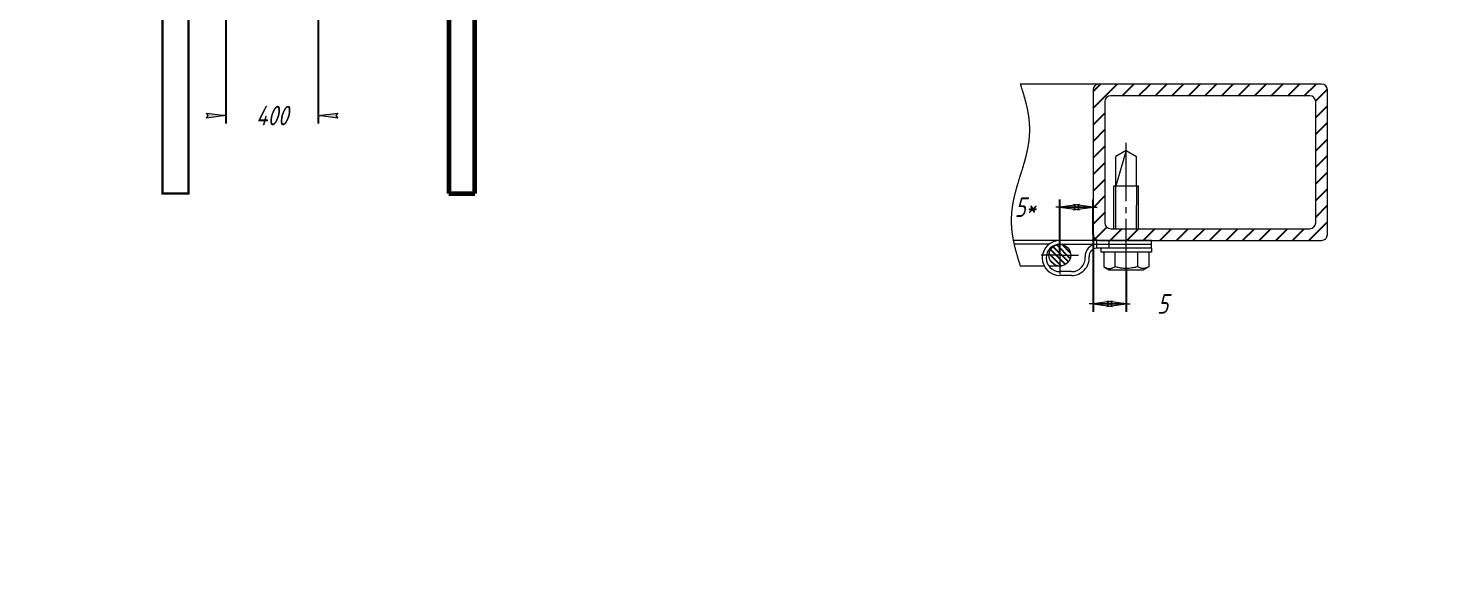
# Model space of a CAD drawing. Header units: millimetres. Extents: x 0 to 594, y 0 to 420.
# Drawn here: x 230.3 to 594, y 0 to 141.5 of the extents above; entities that cross this region are included whole.
import ezdxf

# ---------------------------------------------------------------- set-up
doc = ezdxf.new("R2010")
doc.units = ezdxf.units.MM
for name, pattern in [('K5LT_AXLED', [19.5, 15, -1.5, 1.5, -1.5]), ('K5LT_BASIC', [0]), ('K5LT_THIN', [0])]:
    doc.linetypes.add(name, pattern=pattern)
for name, color, linetype, true_color in [('C', 4, 'Continuous', 0x00ffff), ('CONTOUR', 1, 'Continuous', 0xff0000), ('DIM', 6, 'Continuous', 0xff00ff), ('FOR', 7, 'Continuous', 0xffffff), ('OSI', 2, 'Continuous', 0xffff00), ('R', 1, 'Continuous', 0xff0000), ('WELDING', 7, 'Continuous', 0xffffff)]:
    doc.layers.add(name, color=color, linetype=linetype, true_color=true_color)
doc.layers.add('Системный слой', color=7, linetype='Continuous')
doc.styles.add('KDIMTEXTSTYLE', font='GOST_AU.SHX', dxfattribs={"width": 0.96, "oblique": 15, "height": 5})
doc.dimstyles.new('KDIMSTYLE (0.07)', dxfattribs={"dimtxt": 5, "dimasz": 1, "dimexe": 2, "dimexo": 0, "dimgap": 1, "dimtad": 1, "dimlfac": 15, "dimtxsty": 'KDIMTEXTSTYLE', "dimsah": 1, "dimcen": 0, "dimdle": 1, "dimadec": 0, "dimazin": 0, "dimtfac": 0.667, "dimtmove": 0, "dimatfit": 3, "dimfxl": 1, "dimtvp": 1, "dimtolj": 1, "dimtzin": 0, "dimarcsym": 0})

# ---------------------------------------------------------------- blocks, each defined once
blk = doc.blocks.new('U3')
at = {"layer": 'C', "color": 7, "linetype": 'K5LT_THIN', "lineweight": 18}
for p, q in [((484.3207822680367, 127.2990513055747), (484.3626679137903, 127.1657179722414)), ((484.3626679137903, 127.1657179722414), (484.4045400226541, 127.0323846389081)), ((484.4045400226541, 127.0323846389081), (484.4463850621137, 126.8990513055747)), ((484.4463850621137, 126.8990513055747), (484.4881895084018, 126.7657179722414)), ((484.4881895084018, 126.7657179722414), (484.5299398508719, 126.6323846389081)), ((484.5299398508719, 126.6323846389081), (484.571622596362, 126.4990513055748)), ((484.571622596362, 126.4990513055748), (484.6132242735573, 126.3657179722414)), ((484.6132242735573, 126.3657179722414), (484.6547314373427, 126.2323846389081)), ((484.6547314373427, 126.2323846389081), (484.6961306731491, 126.0990513055748)), ((484.6961306731491, 126.0990513055748), (484.7374086012874, 125.9657179722415)), ((484.7374086012874, 125.9657179722415), (484.7785518812748, 125.832384638908)), ((484.7785518812748, 125.832384638908), (484.819547216144, 125.6990513055747)), ((484.819547216144, 125.6990513055747), (484.8603813567422, 125.5657179722414)), ((484.8603813567422, 125.5657179722414), (484.9010411060119, 125.432384638908)), ((484.9010411060119, 125.432384638908), (484.9415133232571, 125.2990513055747)), ((484.9415133232571, 125.2990513055747), (484.9817849283897, 125.1657179722414)), ((484.9817849283897, 125.1657179722414), (485.0218429061563, 125.0323846389081)), ((485.0218429061563, 125.0323846389081), (485.0616743103453, 124.8990513055747)), ((485.0616743103453, 124.8990513055747), (485.1012662679709, 124.7657179722414)), ((485.1012662679709, 124.7657179722414), (485.1406059834333, 124.6323846389081)), ((485.1406059834333, 124.6323846389081), (485.1796807426535, 124.4990513055748)), ((485.1796807426535, 124.4990513055748), (485.2184779171837, 124.3657179722414)), ((485.2184779171837, 124.3657179722414), (485.256984968287, 124.2323846389081)), ((485.256984968287, 124.2323846389081), (485.2951894509911, 124.0990513055748)), ((485.2951894509911, 124.0990513055748), (485.3330790181099, 123.9657179722415)), ((485.3330790181099, 123.9657179722415), (485.3706414242331, 123.832384638908)), ((485.3706414242331, 123.832384638908), (485.4078645296856, 123.6990513055747)), ((485.4078645296856, 123.6990513055747), (485.4447363044492, 123.5657179722414)), ((485.4447363044492, 123.5657179722414), (485.4812448320511, 123.432384638908)), ((485.4812448320511, 123.432384638908), (485.5173783134155, 123.2990513055747)), ((485.5173783134155, 123.2990513055747), (485.5531250706763, 123.1657179722414)), ((485.5531250706763, 123.1657179722414), (485.5884735509517, 123.0323846389081)), ((485.5884735509517, 123.0323846389081), (485.6234123300783, 122.8990513055747)), ((485.6234123300783, 122.8990513055747), (485.6579301163015, 122.7657179722414)), ((485.6579301163015, 122.7657179722414), (485.6920157539273, 122.6323846389081)), ((485.6920157539273, 122.6323846389081), (485.7256582269258, 122.4990513055748)), ((485.7256582269258, 122.4990513055748), (485.758846662492, 122.3657179722414)), ((485.758846662492, 122.3657179722414), (485.7915703345604, 122.2323846389081)), ((485.7915703345604, 122.2323846389081), (485.8238186672706, 122.0990513055748)), ((485.8238186672706, 122.0990513055748), (485.8555812383852, 121.9657179722415)), ((485.8555812383852, 121.9657179722415), (485.8868477826593, 121.832384638908)), ((485.8868477826593, 121.832384638908), (485.9176081951568, 121.6990513055747)), ((485.9176081951568, 121.6990513055747), (485.9478525345173, 121.5657179722414)), ((485.9478525345173, 121.5657179722414), (485.9775710261679, 121.432384638908)), ((485.9775710261679, 121.432384638908), (486.0067540654827, 121.2990513055747)), ((486.0067540654827, 121.2990513055747), (486.0353922208881, 121.1657179722414)), ((486.0353922208881, 121.1657179722414), (486.0634762369079, 121.0323846389081)), ((486.0634762369079, 121.0323846389081), (486.0909970371579, 120.8990513055747)), ((486.0909970371579, 120.8990513055747), (486.1179457272776, 120.7657179722414)), ((486.1179457272776, 120.7657179722414), (486.1443135978047, 120.6323846389081)), ((486.1443135978047, 120.6323846389081), (486.1700921269905, 120.4990513055748)), ((486.1700921269905, 120.4990513055748), (486.195272983553, 120.3657179722414)), ((486.195272983553, 120.3657179722414), (486.2198480293705, 120.2323846389081)), ((486.2198480293705, 120.2323846389081), (486.2438093221117, 120.0990513055748)), ((486.2438093221117, 120.0990513055748), (486.2671491178021, 119.9657179722415)), ((486.2671491178021, 119.9657179722415), (486.2898598733263, 119.832384638908)), ((486.2898598733263, 119.832384638908), (486.3119342488671, 119.6990513055747)), ((486.3119342488671, 119.6990513055747), (486.3333651102766, 119.5657179722414)), ((486.3333651102766, 119.5657179722414), (486.3541455313823, 119.432384638908)), ((486.3541455313823, 119.432384638908), (486.3742687962251, 119.2990513055747)), ((486.3742687962251, 119.2990513055747), (486.3937284012309, 119.1657179722414)), ((486.3937284012309, 119.1657179722414), (486.412518057311, 119.0323846389081)), ((486.412518057311, 119.0323846389081), (486.430631691896, 118.8990513055747)), ((486.430631691896, 118.8990513055747), (486.4480634508973, 118.7657179722414)), ((486.4480634508973, 118.7657179722414), (486.4648077005993, 118.6323846389081)), ((486.4648077005993, 118.6323846389081), (486.4808590294813, 118.4990513055748)), ((486.4808590294813, 118.4990513055748), (486.4962122499646, 118.3657179722414)), ((486.4962122499646, 118.3657179722414), (486.5108624000904, 118.2323846389081)), ((486.5108624000904, 118.2323846389081), (486.524804745123, 118.0990513055748)), ((486.524804745123, 118.0990513055748), (486.5380347790792, 117.9657179722415)), ((486.5380347790792, 117.9657179722415), (486.5505482261869, 117.832384638908)), ((486.5505482261869, 117.832384638908), (486.5623410422641, 117.6990513055747)), ((486.5623410422641, 117.6990513055747), (486.573409416028, 117.5657179722414)), ((486.573409416028, 117.5657179722414), (486.5837497703253, 117.432384638908)), ((486.5837497703253, 117.432384638908), (486.5933587632901, 117.2990513055747)), ((486.5933587632901, 117.2990513055747), (486.6022332894217, 117.1657179722414)), ((486.6022332894217, 117.1657179722414), (486.6103704805905, 117.0323846389081)), ((486.6103704805905, 117.0323846389081), (486.6177677069629, 116.8990513055747)), ((486.6177677069629, 116.8990513055747), (486.6244225778532, 116.7657179722414)), ((486.6244225778532, 116.7657179722414), (486.6303329424939, 116.6323846389081)), ((486.6303329424939, 116.6323846389081), (486.6354968907335, 116.4990513055748)), ((486.6354968907335, 116.4990513055748), (486.6399127536515, 116.3657179722414)), ((486.4769114510948, 112.7657179722414), (486.4606863971128, 112.6323846389081)), ((486.4924396724839, 112.8990513055747), (486.4769114510948, 112.7657179722414)), ((486.5072660427629, 113.0323846389081), (486.4924396724839, 112.8990513055747)), ((486.5213857702438, 113.1657179722414), (486.5072660427629, 113.0323846389081)), ((486.5347942916164, 113.2990513055747), (486.5213857702438, 113.1657179722414)), ((486.5474872734233, 113.432384638908), (486.5347942916164, 113.2990513055747)), ((486.5594606134591, 113.5657179722414), (486.5474872734233, 113.432384638908)), ((486.5707104420985, 113.6990513055747), (486.5594606134591, 113.5657179722414)), ((486.5812331235443, 113.832384638908), (486.5707104420985, 113.6990513055747)), ((486.5910252570045, 113.9657179722415), (486.5812331235443, 113.832384638908)), ((486.6000836777905, 114.0990513055748), (486.5910252570045, 113.9657179722415)), ((486.6084054583396, 114.2323846389081), (486.6000836777905, 114.0990513055748)), ((486.6159879091615, 114.3657179722414), (486.6084054583396, 114.2323846389081)), ((486.6228285797085, 114.4990513055748), (486.6159879091615, 114.3657179722414)), ((486.6289252591653, 114.6323846389081), (486.6228285797085, 114.4990513055748)), ((486.6342759771658, 114.7657179722414), (486.6289252591653, 114.6323846389081)), ((486.6388790044277, 114.8990513055747), (486.6342759771658, 114.7657179722414)), ((486.6427328533139, 115.0323846389081), (486.6388790044277, 114.8990513055747)), ((486.6399127536515, 116.3657179722414), (486.6435791040994, 116.2323846389081)), ((486.6458362783103, 115.1657179722414), (486.6427328533139, 115.0323846389081)), ((486.6435791040994, 116.2323846389081), (486.6464947571603, 116.0990513055748)), ((486.6481882764313, 115.2990513055747), (486.6458362783103, 115.1657179722414)), ((486.6464947571603, 116.0990513055748), (486.6486587705344, 115.9657179722415)), ((486.6497880875415, 115.432384638908), (486.6481882764313, 115.2990513055747)), ((486.6486587705344, 115.9657179722415), (486.6500704448406, 115.832384638908)), ((486.6506351946041, 115.5657179722414), (486.6497880875415, 115.432384638908)), ((486.6500704448406, 115.832384638908), (486.650729323844, 115.6990513055747)), ((486.650729323844, 115.6990513055747), (486.6506351946041, 115.5657179722414)), ((485.8158017298349, 109.1657179722414), (485.7834335792913, 109.0323846389081)), ((485.847686709752, 109.2990513055747), (485.8158017298349, 109.1657179722414)), ((485.8790782142362, 109.432384638908), (485.847686709752, 109.2990513055747)), ((485.9099660979662, 109.5657179722414), (485.8790782142362, 109.432384638908)), ((485.9403403783845, 109.6990513055747), (485.9099660979662, 109.5657179722414)), ((485.9701912389228, 109.832384638908), (485.9403403783845, 109.6990513055747)), ((485.9995090321759, 109.9657179722415), (485.9701912389228, 109.832384638908)), ((486.0282842830184, 110.0990513055748), (485.9995090321759, 109.9657179722415)), ((486.056507691668, 110.2323846389081), (486.0282842830184, 110.0990513055748)), ((486.0841701366896, 110.3657179722414), (486.056507691668, 110.2323846389081)), ((486.1112626779457, 110.4990513055748), (486.0841701366896, 110.3657179722414)), ((486.1377765594825, 110.6323846389081), (486.1112626779457, 110.4990513055748)), ((486.1637032123626, 110.7657179722414), (486.1377765594825, 110.6323846389081)), ((486.1890342574329, 110.8990513055747), (486.1637032123626, 110.7657179722414)), ((486.2137615080326, 111.0323846389081), (486.1890342574329, 110.8990513055747)), ((486.2378769726395, 111.1657179722414), (486.2137615080326, 111.0323846389081)), ((486.2613728574527, 111.2990513055747), (486.2378769726395, 111.1657179722414)), ((486.2842415689113, 111.432384638908), (486.2613728574527, 111.2990513055747)), ((486.3064757161485, 111.5657179722414), (486.2842415689113, 111.432384638908)), ((486.3280681133804, 111.6990513055747), (486.3064757161485, 111.5657179722414)), ((486.3490117822282, 111.832384638908), (486.3280681133804, 111.6990513055747)), ((486.3692999539733, 111.9657179722415), (486.3490117822282, 111.832384638908)), ((486.3889260717458, 112.0990513055748), (486.3692999539733, 111.9657179722415)), ((486.4078837926425, 112.2323846389081), (486.3889260717458, 112.0990513055748)), ((486.4261669897771, 112.3657179722414), (486.4078837926425, 112.2323846389081)), ((486.4437697542612, 112.4990513055748), (486.4261669897771, 112.3657179722414)), ((486.4606863971128, 112.6323846389081), (486.4437697542612, 112.4990513055748)), ((484.8093129905185, 105.5657179722414), (484.7682794253678, 105.432384638908)), ((484.8501886689648, 105.6990513055747), (484.8093129905185, 105.5657179722414)), ((484.8908932502256, 105.832384638908), (484.8501886689648, 105.6990513055747)), ((484.9314135791155, 105.9657179722415), (484.8908932502256, 105.832384638908)), ((484.9717365599972, 106.0990513055748), (484.9314135791155, 105.9657179722415)), ((485.0118491610133, 106.2323846389081), (484.9717365599972, 106.0990513055748)), ((485.0517384182988, 106.3657179722414), (485.0118491610133, 106.2323846389081)), ((485.0913914401708, 106.4990513055748), (485.0517384182988, 106.3657179722414)), ((485.1307954112935, 106.6323846389081), (485.0913914401708, 106.4990513055748)), ((485.1699375968226, 106.7657179722414), (485.1307954112935, 106.6323846389081)), ((485.2088053465177, 106.8990513055747), (485.1699375968226, 106.7657179722414)), ((485.2473860988337, 107.0323846389081), (485.2088053465177, 106.8990513055747)), ((485.285667384979, 107.1657179722414), (485.2473860988337, 107.0323846389081)), ((485.3236368329453, 107.2990513055747), (485.285667384979, 107.1657179722414)), ((485.3612821715062, 107.432384638908), (485.3236368329453, 107.2990513055747)), ((485.3985912341839, 107.5657179722414), (485.3612821715062, 107.432384638908)), ((485.4355519631795, 107.6990513055747), (485.3985912341839, 107.5657179722414)), ((485.4721524132719, 107.832384638908), (485.4355519631795, 107.6990513055747)), ((485.5083807556766, 107.9657179722415), (485.4721524132719, 107.832384638908)), ((485.5442252818705, 108.0990513055748), (485.5083807556766, 107.9657179722415)), ((485.5796744073737, 108.2323846389081), (485.5442252818705, 108.0990513055748)), ((485.6147166754952, 108.3657179722414), (485.5796744073737, 108.2323846389081)), ((485.6493407610349, 108.4990513055748), (485.6147166754952, 108.3657179722414)), ((485.6835354739433, 108.6323846389081), (485.6493407610349, 108.4990513055748)), ((485.7172897629398, 108.7657179722414), (485.6835354739433, 108.6323846389081)), ((485.7505927190814, 108.8990513055747), (485.7172897629398, 108.7657179722414)), ((485.7834335792913, 109.0323846389081), (485.7505927190814, 108.8990513055747)), ((483.6899640072168, 101.9657179722415), (483.6497445913053, 101.832384638908)), ((483.7303872952934, 102.0990513055748), (483.6899640072168, 101.9657179722415)), ((483.7710013912599, 102.2323846389081), (483.7303872952934, 102.0990513055748)), ((483.8117931691747, 102.3657179722414), (483.7710013912599, 102.2323846389081)), ((483.8527494456719, 102.4990513055748), (483.8117931691747, 102.3657179722414)), ((483.8938569842212, 102.6323846389081), (483.8527494456719, 102.4990513055748)), ((483.9351024994069, 102.7657179722414), (483.8938569842212, 102.6323846389081)), ((483.9764726612211, 102.8990513055747), (483.9351024994069, 102.7657179722414)), ((484.017954099372, 103.0323846389081), (483.9764726612211, 102.8990513055747)), ((484.0595334076038, 103.1657179722414), (484.017954099372, 103.0323846389081)), ((484.1011971480314, 103.2990513055747), (484.0595334076038, 103.1657179722414)), ((484.1429318554815, 103.432384638908), (484.1011971480314, 103.2990513055747)), ((484.1847240418458, 103.5657179722414), (484.1429318554815, 103.432384638908)), ((484.2265602004391, 103.6990513055747), (484.1847240418458, 103.5657179722414)), ((484.2684268103658, 103.832384638908), (484.2265602004391, 103.6990513055747)), ((484.3103103408873, 103.9657179722415), (484.2684268103658, 103.832384638908)), ((484.3521972557983, 104.0990513055748), (484.3103103408873, 103.9657179722415)), ((484.3940740177982, 104.2323846389081), (484.3521972557983, 104.0990513055748)), ((484.4359270928687, 104.3657179722414), (484.3940740177982, 104.2323846389081)), ((484.4777429546461, 104.4990513055748), (484.4359270928687, 104.3657179722414)), ((484.5195080887943, 104.6323846389081), (484.4777429546461, 104.4990513055748)), ((484.5612089973708, 104.7657179722414), (484.5195080887943, 104.6323846389081)), ((484.6028322031907, 104.8990513055747), (484.5612089973708, 104.7657179722414)), ((484.6443642541813, 105.0323846389081), (484.6028322031907, 104.8990513055747)), ((484.6857917277298, 105.1657179722414), (484.6443642541813, 105.0323846389081)), ((484.7271012350218, 105.2990513055747), (484.6857917277298, 105.1657179722414)), ((484.7682794253678, 105.432384638908), (484.7271012350218, 105.2990513055747)), ((482.6862327116526, 98.23238463890812), (482.6566471891927, 98.09905130557479)), ((482.7163464990306, 98.36571797224144), (482.6862327116526, 98.23238463890812)), ((482.7469788189464, 98.49905130557477), (482.7163464990306, 98.36571797224144)), ((482.7781197714376, 98.63238463890809), (482.7469788189464, 98.49905130557477)), ((482.8097592921577, 98.76571797224142), (482.7781197714376, 98.63238463890809)), ((482.8418871556291, 98.89905130557474), (482.8097592921577, 98.76571797224142)), ((482.8744929785501, 99.03238463890807), (482.8418871556291, 98.89905130557474)), ((482.9075662231464, 99.1657179722414), (482.8744929785501, 99.03238463890807)), ((482.9410962005816, 99.29905130557472), (482.9075662231464, 99.1657179722414)), ((482.9750720744066, 99.43238463890805), (482.9410962005816, 99.29905130557472)), ((483.009482864067, 99.56571797224137), (482.9750720744066, 99.43238463890805)), ((483.0443174484476, 99.6990513055747), (483.009482864067, 99.56571797224137)), ((483.0795645694691, 99.83238463890802), (483.0443174484476, 99.6990513055747)), ((483.1152128357255, 99.96571797224146), (483.0795645694691, 99.83238463890802)), ((483.1512507261659, 100.0990513055748), (483.1152128357255, 99.96571797224146)), ((483.1876665938184, 100.2323846389081), (483.1512507261659, 100.0990513055748)), ((483.2244486695533, 100.3657179722414), (483.1876665938184, 100.2323846389081)), ((483.2615850658876, 100.4990513055748), (483.2244486695533, 100.3657179722414)), ((483.2990637808264, 100.6323846389081), (483.2615850658876, 100.4990513055748)), ((483.3368727017419, 100.7657179722414), (483.2990637808264, 100.6323846389081)), ((483.3749996092884, 100.8990513055747), (483.3368727017419, 100.7657179722414)), ((483.4134321813503, 101.0323846389081), (483.3749996092884, 100.8990513055747)), ((483.4521579970267, 101.1657179722414), (483.4134321813503, 101.0323846389081)), ((483.4911645406423, 101.2990513055747), (483.4521579970267, 101.1657179722414)), ((483.530439205796, 101.432384638908), (483.4911645406423, 101.2990513055747)), ((483.5699692994324, 101.5657179722414), (483.530439205796, 101.432384638908)), ((483.609742045945, 101.6990513055747), (483.5699692994324, 101.5657179722414)), ((483.6497445913053, 101.832384638908), (483.609742045945, 101.6990513055747)), ((482.1003340572281, 94.6323846389082), (482.0880003975867, 94.49905130557488)), ((482.1133853365263, 94.76571797224153), (482.1003340572281, 94.6323846389082)), ((482.1271500174801, 94.89905130557486), (482.1133853365263, 94.76571797224153)), ((482.1416236515249, 95.03238463890807), (482.1271500174801, 94.89905130557486)), ((482.1568015609732, 95.1657179722414), (482.1416236515249, 95.03238463890807)), ((482.1726788405238, 95.29905130557472), (482.1568015609732, 95.1657179722414)), ((482.189250358849, 95.43238463890805), (482.1726788405238, 95.29905130557472)), ((482.2065107602521, 95.56571797224137), (482.189250358849, 95.43238463890805)), ((482.2244544663984, 95.6990513055747), (482.2065107602521, 95.56571797224137)), ((482.2430756781177, 95.83238463890802), (482.2244544663984, 95.6990513055747)), ((482.2623683772797, 95.96571797224146), (482.2430756781177, 95.83238463890802)), ((482.2823263287376, 96.09905130557479), (482.2623683772797, 95.96571797224146)), ((482.3029430823442, 96.23238463890812), (482.2823263287376, 96.09905130557479)), ((482.3242119750355, 96.36571797224144), (482.3029430823442, 96.23238463890812)), ((482.3461261329855, 96.49905130557477), (482.3242119750355, 96.36571797224144)), ((482.3686784738265, 96.63238463890809), (482.3461261329855, 96.49905130557477)), ((482.3918617089382, 96.76571797224142), (482.3686784738265, 96.63238463890809)), ((482.4156683458043, 96.89905130557474), (482.3918617089382, 96.76571797224142)), ((482.4400906904332, 97.03238463890807), (482.4156683458043, 96.89905130557474)), ((482.4651208498437, 97.1657179722414), (482.4400906904332, 97.03238463890807)), ((482.4907507346179, 97.29905130557472), (482.4651208498437, 97.1657179722414)), ((482.5169720615136, 97.43238463890805), (482.4907507346179, 97.29905130557472)), ((482.5437763561436, 97.56571797224137), (482.5169720615136, 97.43238463890805)), ((482.571154955712, 97.6990513055747), (482.5437763561436, 97.56571797224137)), ((482.5990990118153, 97.83238463890802), (482.571154955712, 97.6990513055747)), ((482.6275994933026, 97.96571797224146), (482.5990990118153, 97.83238463890802)), ((482.6566471891927, 98.09905130557479), (482.6275994933026, 97.96571797224146)), ((481.9912587847107, 92.49905130557488), (481.9907881470751, 92.36571797224155)), ((481.9907881470751, 92.36571797224155), (481.9910705328939, 92.23238463890823)), ((481.9910705328939, 92.23238463890823), (481.9921058509033, 92.0990513055749)), ((481.9924822936969, 92.6323846389082), (481.9912587847107, 92.49905130557488)), ((481.9921058509033, 92.0990513055749), (481.9938937665029, 91.96571797224158)), ((481.9944582786115, 92.76571797224153), (481.9924822936969, 92.6323846389082)), ((481.9938937665029, 91.96571797224158), (481.9964337018612, 91.83238463890825)), ((481.9971861008423, 92.89905130557486), (481.9944582786115, 92.76571797224153)), ((481.9964337018612, 91.83238463890825), (481.9997248361049, 91.69905130557481)), ((482.000664878793, 93.03238463890818), (481.9971861008423, 92.89905130557486)), ((481.9997248361049, 91.69905130557481), (482.0037661055828, 91.56571797224149)), ((482.0048934881681, 93.16571797224151), (482.000664878793, 93.03238463890818)), ((482.0037661055828, 91.56571797224149), (482.0085562042093, 91.43238463890816)), ((482.0098705623368, 93.29905130557484), (482.0048934881681, 93.16571797224151)), ((482.0085562042093, 91.43238463890816), (482.0140935838879, 91.29905130557484)), ((482.0155944927744, 93.43238463890816), (482.0098705623368, 93.29905130557484)), ((482.0140935838879, 91.29905130557484), (482.0203764550101, 91.16571797224151)), ((482.0220634295815, 93.56571797224149), (482.0155944927744, 93.43238463890816)), ((482.0203764550101, 91.16571797224151), (482.0274027870348, 91.03238463890818)), ((482.0292752820833, 93.69905130557481), (482.0220634295815, 93.56571797224149)), ((482.0274027870348, 91.03238463890818), (482.035170309144, 90.89905130557486)), ((482.0372277195033, 93.83238463890825), (482.0292752820833, 93.69905130557481)), ((482.045918171719, 93.96571797224158), (482.0372277195033, 93.83238463890825)), ((482.0553438300899, 94.0990513055749), (482.045918171719, 93.96571797224158)), ((482.0655016483677, 94.23238463890823), (482.0553438300899, 94.0990513055749)), ((482.0763883436787, 94.36571797224155), (482.0655016483677, 94.23238463890823)), ((482.0880003975867, 94.49905130557488), (482.0763883436787, 94.36571797224155)), ((482.035170309144, 90.89905130557486), (482.0436765109764, 90.76571797224153)), ((482.0436765109764, 90.76571797224153), (482.0529186434394, 90.6323846389082)), ((482.0529186434394, 90.6323846389082), (482.0628937195977, 90.49905130557488)), ((482.0628937195977, 90.49905130557488), (482.0735985156373, 90.36571797224155)), ((482.0735985156373, 90.36571797224155), (482.0850295719099, 90.23238463890823)), ((482.0850295719099, 90.23238463890823), (482.0971831940476, 90.09905130557502)), ((482.0971831940476, 90.09905130557502), (482.1100554541597, 89.96571797224169)), ((482.1100554541597, 89.96571797224169), (482.1236421921014, 89.83238463890837)), ((482.1236421921014, 89.83238463890837), (482.1379390168174, 89.69905130557504)), ((482.1379390168174, 89.69905130557504), (482.1529413077621, 89.5657179722416)), ((482.1529413077621, 89.5657179722416), (482.1686442163923, 89.43238463890827)), ((482.1686442163923, 89.43238463890827), (482.1850426677345, 89.29905130557495)), ((482.1850426677345, 89.29905130557495), (482.2021313620251, 89.16571797224162)), ((482.2021313620251, 89.16571797224162), (482.2199047764227, 89.0323846389083)), ((482.2199047764227, 89.0323846389083), (482.2383571667933, 88.89905130557497)), ((482.2383571667933, 88.89905130557497), (482.2574825695674, 88.76571797224165)), ((482.2574825695674, 88.76571797224165), (482.2772748036664, 88.63238463890832)), ((482.2772748036664, 88.63238463890832), (482.2977274725001, 88.499051305575)), ((482.2977274725001, 88.499051305575), (482.3188339660353, 88.36571797224167)), ((482.3188339660353, 88.36571797224167), (482.3405874629311, 88.23238463890834)), ((482.3405874629311, 88.23238463890834), (482.3629809327431, 88.09905130557502)), ((482.3629809327431, 88.09905130557502), (482.3860071381964, 87.96571797224169)), ((482.3860071381964, 87.96571797224169), (482.409658637524, 87.83238463890837)), ((482.409658637524, 87.83238463890837), (482.4339277868728, 87.69905130557504)), ((482.4339277868728, 87.69905130557504), (482.458806742773, 87.5657179722416)), ((482.458806742773, 87.5657179722416), (482.4842874646731, 87.43238463890827)), ((482.4842874646731, 87.43238463890827), (482.5103617175389, 87.29905130557495)), ((482.5103617175389, 87.29905130557495), (482.5370210745148, 87.16571797224162)), ((482.5370210745148, 87.16571797224162), (482.5642569196473, 87.0323846389083)), ((482.5642569196473, 87.0323846389083), (482.5920604506694, 86.89905130557497)), ((482.5920604506694, 86.89905130557497), (482.6204226818459, 86.76571797224165)), ((482.6204226818459, 86.76571797224165), (482.6493344468763, 86.63238463890832)), ((482.6493344468763, 86.63238463890832), (482.6787864018586, 86.499051305575)), ((482.6787864018586, 86.499051305575), (482.7087690283081, 86.36571797224167)), ((482.7087690283081, 86.36571797224167), (482.7392726362348, 86.23238463890834)), ((482.7392726362348, 86.23238463890834), (482.7702873672731, 86.09905130557502)), ((482.7702873672731, 86.09905130557502), (482.8018031978709, 85.96571797224169)), ((482.8018031978709, 85.96571797224169), (482.833809942525, 85.83238463890837)), ((482.833809942525, 85.83238463890837), (482.8662972570773, 85.69905130557504)), ((482.8662972570773, 85.69905130557504), (482.899254642055, 85.5657179722416)), ((482.899254642055, 85.5657179722416), (482.9326714460642, 85.43238463890827)), ((482.9326714460642, 85.43238463890827), (482.9665368692342, 85.29905130557495)), ((482.9665368692342, 85.29905130557495), (483.0008399667051, 85.16571797224162)), ((483.0008399667051, 85.16571797224162), (483.0355696521669, 85.0323846389083)), ((483.0355696521669, 85.0323846389083), (483.0707147014425, 84.89905130557509)), ((483.0707147014425, 84.89905130557509), (483.1062637561135, 84.76571797224176)), ((483.1062637561135, 84.76571797224176), (483.142205327194, 84.63238463890843)), ((483.142205327194, 84.63238463890843), (483.1785277988402, 84.49905130557511)), ((483.1785277988402, 84.49905130557511), (483.215219432107, 84.36571797224178)), ((483.215219432107, 84.36571797224178), (483.2522683687416, 84.23238463890846)), ((483.2522683687416, 84.23238463890846), (483.2896626350148, 84.09905130557513)), ((483.2896626350148, 84.09905130557513), (483.3273901455909, 83.9657179722418)), ((483.3273901455909, 83.9657179722418), (483.3654387074357, 83.83238463890848)), ((483.3654387074357, 83.83238463890848), (483.403796023754, 83.69905130557515)), ((483.403796023754, 83.69905130557515), (483.4424496979657, 83.56571797224183)), ((483.4424496979657, 83.56571797224183), (483.4813872377115, 83.43238463890839)), ((483.4813872377115, 83.43238463890839), (483.5205960588908, 83.29905130557506)), ((483.5205960588908, 83.29905130557506), (483.5600634897285, 83.16571797224174)), ((483.5600634897285, 83.16571797224174), (483.59977677487, 83.03238463890841)), ((483.59977677487, 83.03238463890841), (483.6397230795035, 82.89905130557509)), ((483.6397230795035, 82.89905130557509), (483.6798894935091, 82.76571797224176)), ((483.6798894935091, 82.76571797224176), (483.7202630356301, 82.63238463890843)), ((483.7202630356301, 82.63238463890843), (483.7608306576687, 82.49905130557511)), ((483.7608306576687, 82.49905130557511), (483.8015792487026, 82.36571797224178)), ((483.8015792487026, 82.36571797224178), (483.8424956393237, 82.23238463890846)), ((483.8424956393237, 82.23238463890846), (483.8835666058924, 82.09905130557513)), ((483.8835666058924, 82.09905130557513), (483.9247788748125, 81.9657179722418)), ((483.9247788748125, 81.9657179722418), (483.9661191268212, 81.83238463890848)), ((483.9661191268212, 81.83238463890848), (484.0075740012919, 81.69905130557515)), ((484.0075740012919, 81.69905130557515), (484.0491301005552, 81.56571797224183)), ((484.0491301005552, 81.56571797224183), (484.0907739942261, 81.43238463890839)), ((484.0907739942261, 81.43238463890839), (484.132492223546, 81.29905130557506)), ((484.132492223546, 81.29905130557506), (484.1742713057315, 81.16571797224174)), ((484.1742713057315, 81.16571797224174), (484.216097738333, 81.03238463890841)), ((484.216097738333, 81.03238463890841), (484.2579580035977, 80.89905130557509)), ((484.2579580035977, 80.89905130557509), (484.2998385728383, 80.76571797224176)), ((484.2998385728383, 80.76571797224176), (484.3207822680367, 80.69905122212822))]:
    blk.add_line(p, q, dxfattribs=at)
blk = doc.blocks.new('U5')
at = {"layer": 'C', "color": 5, "linetype": 'K5LT_BASIC', "lineweight": 60, "true_color": 0x0000ff}
for p, q in [((344.607459507426, 282.1308339476524), (337.9407928407595, 282.1308339476524)), ((337.9407928407595, 282.1308339476524), (337.9407928407595, 99.29905130557472)), ((344.607459507426, 99.29905130557472), (344.607459507426, 282.1308339476524)), ((337.9407928407595, 99.29905130557472), (344.607459507426, 99.29905130557472))]:
    blk.add_line(p, q, dxfattribs=at)
blk = doc.blocks.new('U7')
at = {"layer": 'OSI', "color": 30, "linetype": 'K5LT_AXLED', "lineweight": 18, "true_color": 0xff8000}
for q in [(494.4510078209278, 88.29905130557472), (489.6510077792045, 83.49905126385147), (499.251007862651, 83.49905126385147), (494.4510078209278, 78.69905122212822)]:
    blk.add_line((494.4510078209278, 83.49905126385147), q, dxfattribs=at)
blk = doc.blocks.new('U11')
at = {"layer": 'FOR'}
h = blk.add_hatch(dxfattribs=at)
h.set_pattern_fill('Металл', angle=45, style=0, pattern_type=0)
h.set_pattern_definition([(45, (0, 0), (-2.121320343559642, 2.121320343559643), [])])
h.paths.add_polyline_path([(502.9622751303248, 125.7990513055747), (502.9622751303248, 88.79905130557472), (503.015371426621, 88.4034888298412), (503.1709013599361, 88.03593022399457), (503.4178541790402, 87.7223968222246), (503.738746843861, 87.48508524106364), (504.1108617383841, 87.34079596854872), (504.4622751303248, 87.29905130557472), (561.4622751303248, 87.29905130557472), (561.8578376060584, 87.35214760187102), (562.2253962119048, 87.50767753518619), (562.5389296136748, 87.75463035429027), (562.7762411948358, 88.07552301911096), (562.9205304673505, 88.44763791363425), (562.9622751303248, 88.79905130557472), (562.9622751303248, 125.7990513055747), (562.9091788340284, 126.1946137813084), (562.7536489007134, 126.5621723871549), (562.5066960816091, 126.875705788925), (562.1858034167885, 127.1130173700859), (561.8136885222655, 127.2573066426007), (561.4622751303248, 127.2990513055747), (504.4622751303248, 127.2990513055747), (504.0667126545911, 127.2459550092784), (503.6991540487445, 127.0904250759635), (503.3856206469748, 126.8434722568593), (503.1483090658137, 126.5225795920385), (503.0040197932988, 126.1504646975153)])
h.paths.add_polyline_path([(505.9622751303248, 91.79905130557472), (505.9622751303248, 122.7990513055747), (506.015371426621, 123.1946137813084), (506.1709013599361, 123.5621723871549), (506.4178541790402, 123.875705788925), (506.738746843861, 124.1130173700859), (507.1108617383841, 124.2573066426007), (507.4622751303248, 124.2990513055747), (558.4622751303248, 124.2990513055747), (558.8578376060584, 124.2459550092784), (559.2253962119048, 124.0904250759635), (559.5389296136748, 123.8434722568593), (559.7762411948358, 123.5225795920385), (559.9205304673505, 123.1504646975153), (559.9622751303248, 122.7990513055747), (559.9622751303248, 91.79905130557472), (559.9091788340284, 91.4034888298412), (559.7536489007134, 91.03593022399457), (559.5066960816091, 90.7223968222246), (559.1858034167885, 90.48508524106364), (558.8136885222655, 90.34079596854872), (558.4622751303248, 90.29905130557472), (507.4622751303248, 90.29905130557472), (507.0667126545911, 90.35214760187102), (506.6991540487445, 90.50767753518608), (506.3856206469748, 90.75463035429016), (506.1483090658137, 91.07552301911096), (506.0040197932988, 91.44763791363425)])
at = {"layer": 'R', "color": 7, "linetype": 'K5LT_THIN', "lineweight": 18}
for p, q in [((561.4622751303248, 127.2990513055747), (504.4622751303248, 127.2990513055747)), ((502.9622751303248, 125.7990513055747), (502.9622751303248, 88.79905130557472)), ((558.4622751303248, 124.2990513055747), (507.4622751303248, 124.2990513055747)), ((562.9622751303248, 88.79905130557472), (562.9622751303248, 125.7990513055747)), ((505.9622751303248, 122.7990513055747), (505.9622751303248, 91.79905130557472)), ((559.9622751303248, 91.79905130557472), (559.9622751303248, 122.7990513055747)), ((504.4622751303248, 87.29905130557472), (561.4622751303248, 87.29905130557472)), ((507.4622751303248, 90.29905130557472), (558.4622751303248, 90.29905130557472))]:
    blk.add_line(p, q, dxfattribs=at)
for centre, start, end in [((504.4622751303248, 125.7990513055747), 90, 180), ((561.4622751303248, 125.7990513055747), 0, 90), ((507.4622751303248, 122.7990513055747), 90, 180), ((558.4622751303248, 122.7990513055747), 0, 90), ((507.4622751303248, 91.79905130557472), 180, 270), ((558.4622751303248, 91.79905130557472), 270, 0), ((504.4622751303248, 88.79905130557472), 180, 270), ((561.4622751303248, 88.79905130557472), 270, 0)]:
    blk.add_arc(centre, 1.5, start, end, dxfattribs=at)
blk = doc.blocks.new('U12')
at = {"layer": 'R', "color": 7, "linetype": 'K5LT_THIN', "lineweight": 18}
for p, q in [((517.9510078209269, 87.29905130557472), (494.4510078209269, 87.29905130557472)), ((503.9510078209269, 85.29905130557472), (503.9510078209269, 87.29905130557472)), ((506.9510078209269, 87.29905130557472), (506.9510078209269, 85.29905130557472)), ((517.9510078209269, 85.29905130557472), (517.9510078209269, 87.29905130557472)), ((494.4510078209269, 86.29905130557472), (503.9317485193349, 86.29905130557472)), ((503.9317485193349, 86.29905130557472), (517.9510078209269, 86.29905130557472)), ((517.9510078209269, 85.29905130557472), (503.9317485193349, 85.29905130557472)), ((497.4510078209269, 79.29905130557472), (494.4510078209269, 79.29905130557472)), ((497.4510078209269, 78.29905130557472), (494.4510078209269, 78.29905130557472))]:
    blk.add_line(p, q, dxfattribs=at)
for centre, radius, start, end in [((494.4510078209269, 82.79905130557472), 4.5, 90, 270), ((494.4510078209269, 82.79905130557472), 3.5, 90, 270), ((503.9317485193349, 83.29905130557472), 3, 90, 184.4117257857708), ((503.9317485193349, 83.29905130557472), 2, 90, 184.4117257857701), ((497.4510078209269, 82.79905130557472), 4.5, 270, 4.411725785770199), ((497.4510078209269, 82.79905130557472), 3.5, 270, 4.411725785769949)]:
    blk.add_arc(centre, radius, start, end, dxfattribs=at)
blk = doc.blocks.new('U13')
at = {"layer": 'OSI', "color": 30, "linetype": 'K5LT_AXLED', "lineweight": 18, "true_color": 0xff8000}
blk.add_line((511.4503912846912, 77.79903757795182), (511.4609123872924, 112.2990512125748), dxfattribs=at)
at = {"layer": 'R', "color": 7, "linetype": 'K5LT_THIN', "lineweight": 18}
for p, q in [((511.4603024685709, 110.2990513055747), (508.801007820927, 108.7637068249028)), ((511.4603024685709, 110.2990513055747), (508.801007820927, 101.2990413055747)), ((511.4603024685709, 110.2990513055747), (514.1010078209265, 108.7744393595415)), ((508.8010078209268, 101.2990413055747), (508.8010078209268, 108.7637068249028)), ((514.101007820927, 101.2990413055747), (514.101007820927, 108.7744393595416)), ((508.3010078209268, 101.2990413055747), (514.601007820927, 101.2990413055747)), ((508.3010078209268, 90.29905130557472), (508.3010078209268, 101.2990413055747)), ((508.8010078209268, 96.29904130557475), (508.8010078209268, 101.2990413055747)), ((514.101007820927, 101.2990413055747), (514.101007820927, 96.29904130557475)), ((514.601007820927, 90.29905130557472), (514.601007820927, 101.2990413055747)), ((508.8010078209268, 90.29905130557472), (508.8010078209268, 96.29904130557475)), ((514.101007820927, 90.29905130557472), (514.101007820927, 96.29904130557475)), ((514.101007820927, 90.29905130557472), (514.101007820927, 96.29904130557475)), ((504.9510078209266, 85.29905130557472), (504.9510078209266, 84.29903130557477)), ((505.6775051290306, 84.29904130557475), (505.6775051290306, 80.56316594101418)), ((508.5642564749787, 84.29904130557475), (508.5642564749787, 80.56316594099553)), ((514.3377591668748, 84.29904130557475), (514.3377591668748, 80.56316594100281)), ((517.2245105128229, 84.29904130557475), (517.2245105128229, 80.56316594101395)), ((517.9510078209269, 85.29905130557472), (517.9510078209269, 84.29903130557477)), ((505.6775051290306, 80.56316594101418), (507.0010078209268, 79.79904130557475)), ((517.2245105128229, 80.56316594101395), (515.9009945858995, 79.79903366432859)), ((507.0010078209268, 79.79904130557475), (515.9009945858995, 79.79903366432836))]:
    blk.add_line(p, q, dxfattribs=at)
at = {"layer": 'WELDING', "color": 7, "linetype": 'K5LT_THIN', "lineweight": 18}
for points, degree, knots in [([(517.9510078209269, 85.29905130557472), (514.601007820927, 85.29904130557475), (508.3010078209268, 85.29904130557475), (504.9510078209266, 85.29905130557472)], 1, [0, 0, 3.350000000014926, 9.650000000014925, 13.00000000002985, 13.00000000002985]), ([(517.9510078209269, 84.29903130557477), (517.2245105128229, 84.29904130557475), (505.6775051290306, 84.29904130557475), (504.9510078209266, 84.29903130557477)], 1, [0, 0, 0.726497308172567, 12.27350269196508, 13.00000000013765, 13.00000000013765]), ([(505.6775051290306, 80.56316594101418), (505.8173036329126, 80.48245320765466), (506.0566264005718, 80.35935475149688), (506.4153866015292, 80.22189866355006), (506.7549143362367, 80.13765464322773), (507.1150376202327, 80.10653511224791), (507.4760054527665, 80.1357536035315), (507.817758098892, 80.21906179052735), (508.1802866587848, 80.3569497902065), (508.4225583830753, 80.48135622078496), (508.5642564749787, 80.56316594099553)], 3, [0, 0, 0, 0, 1.59364618632134, 2.733595183190338, 4.103959039309346, 5.477175907047427, 6.853959039309347, 8.233595183190337, 9.385312852988006, 11, 11, 11, 11]), ([(514.3377591668748, 80.56316594100281), (514.0577734098231, 80.4823409593896), (513.5785243698576, 80.35910843639272), (512.8602329305065, 80.22160707882267), (512.1807220774792, 80.13745772402626), (511.4603024685709, 80.10653217561298), (510.7385394373209, 80.1359457443134), (510.0554894024651, 80.21935080372236), (509.3312033950413, 80.35719574437996), (508.847263679713, 80.48146853791275), (508.5642564749787, 80.56316594099553)], 3, [0, 0, 0, 0, 1.595794141825116, 2.736944537535209, 4.108254950316899, 5.481835878309856, 6.858254950316899, 8.236944537535209, 9.387460808491783, 11, 11, 11, 11]), ([(517.2245105128229, 80.56316594101395), (517.0845174239962, 80.48234083952354), (516.844892512978, 80.35910811717508), (516.4857460075123, 80.22160661779901), (516.1459901918304, 80.1374574056116), (515.7857802504664, 80.10653217201161), (515.4248988889863, 80.13594605390153), (515.0833742696354, 80.21935125303253), (514.7212320483889, 80.35719605252791), (514.4792625697226, 80.48146865148033), (514.3377591668748, 80.56316594100281)], 3, [0, 0, 0, 0, 1.595808889248632, 2.736967533517641, 4.108284445163931, 5.481867872720196, 6.858284445163931, 8.23696753351764, 9.387475555915298, 11, 11, 11, 11])]:
    blk.add_open_spline(points, degree=degree, knots=knots, dxfattribs=at)
blk = doc.blocks.new('KDIMARROW_02')
at = {"layer": 'FOR'}
blk.add_hatch(color=0, dxfattribs=at).paths.add_polyline_path([(4.5, -5.51091059616309e-16), (5, 0.6582624912261956), (0, 0), (5, -0.658262491226197)])
at = {"layer": 'R', "color": 0, "linetype": 'K5LT_THIN', "lineweight": 18}
for p, q in [((0, 0), (-1, 0)), ((5, 0.6582624912261956), (0, 0)), ((0, 0), (5, -0.658262491226197)), ((0, 0), (7, -8.572527594031472e-16)), ((4.5, -5.51091059616309e-16), (5, 0.6582624912261956)), ((5, -0.658262491226197), (4.5, -5.51091059616309e-16))]:
    blk.add_line(p, q, dxfattribs=at)
blk = doc.blocks.new('KDIMARROW_01')
at = {"layer": 'FOR'}
blk.add_hatch(color=0, dxfattribs=at).paths.add_polyline_path([(0, 0), (-5, 0.658262491226197), (-4.5, 5.51091059616309e-16), (-5, -0.6582624912261956)])
at = {"layer": 'R', "color": 0, "linetype": 'K5LT_THIN', "lineweight": 18}
for p, q in [((-4.5, 5.51091059616309e-16), (-5, 0.658262491226197)), ((-5, 0.658262491226197), (0, 0)), ((0, 0), (-5, -0.6582624912261956)), ((-5, -0.6582624912261956), (-4.5, 5.51091059616309e-16)), ((0, 0), (-1, 0))]:
    blk.add_line(p, q, dxfattribs=at)

msp = doc.modelspace()

# ---------------------------------------------------------------- hatches: boundary and pattern name
at = {"layer": 'FOR'}
h = msp.add_hatch(dxfattribs=at)
h.set_pattern_fill('Металл', angle=-45, style=0, pattern_type=0)
h.set_pattern_definition([(-45, (0, 0), (0.7071067811865475, 0.7071067811865476), [])])
h.paths.add_polyline_path([(494.4510078209269, 80.69905122212822), (493.9077540640046, 80.75225757133649), (493.3851464132747, 80.9098545364227), (492.9030463292718, 81.1658527180773), (492.4797758013108, 81.5105230245523), (492.131421028809, 81.93076642126596), (491.8712210727656, 82.41061175351479), (491.709064711408, 82.93182272277511), (491.6511146217788, 83.47459094874091), (491.699573170064, 84.01828877759817), (491.8525987116891, 84.54225322640775), (492.1043755821659, 85.02657127015493), (492.4453351187124, 85.45283662699717), (492.8625193128316, 85.80484928043916), (493.3400732733903, 86.06923115341954), (493.8598477843798, 86.23593453590388), (494.402089057422, 86.29862394342729), (494.9461894653034, 86.25491689423382), (495.4714707252567, 86.10647445438599), (495.9579697674722, 85.85893810972243), (496.3871974222757, 85.52171536381422), (496.7428410924167, 85.10762221017035), (497.0113847057344, 84.63239606636898), (497.1826223871892, 84.11409768082638), (497.2500463283945, 83.57242474246004), (497.2110941138453, 83.02796327918861), (497.0672461043262, 82.50140529552164), (496.82396917649, 82.012762382559), (496.4905089567535, 81.58060518678496), (496.0795384455696, 81.22135764129132), (495.6066763859426, 80.9486727818445), (495.089893680371, 80.77291386961531), (494.5488304150597, 80.70076054026197)])

# ---------------------------------------------------------------- linework, layer by layer
at = {"layer": 'CONTOUR', "color": 5, "linetype": 'K5LT_BASIC', "true_color": 0x0000ff, "const_width": 0.6}
msp.add_lwpolyline([(271.2741049477072, 164.1308334807495), (271.274104947707, 99.29905130557495), (264.6074382810402, 99.2990513055745), (264.6074382810402, 282.1308339476524), (271.274104947707, 282.1308339476524), (271.274104947707, 272.1341665736604)], dxfattribs=at)
at = {"layer": 'R', "color": 7, "linetype": 'K5LT_THIN', "lineweight": 18}
for p, q in [((504.4622751303245, 127.2990513055747), (484.3207822680361, 127.2990513055747)), ((494.4510078209269, 87.29905130557472), (482.5103617175389, 87.29905130557472)), ((491.6225806961811, 86.29905130557472), (482.7239563218254, 86.29905130557472)), ((490.4710581165307, 80.69905122212822), (484.3207822680367, 80.69905122212822)), ((494.4510078209269, 80.69905122212822), (491.6510078835117, 80.69905122212822))]:
    msp.add_line(p, q, dxfattribs=at)
msp.add_circle((494.4510078209269, 83.49905126385147), 2.800000041723251, dxfattribs=at)

# ---------------------------------------------------------------- block references
at = {"layer": 'C'}
for name in ['U5', 'U3']:
    msp.add_blockref(name, (0, 0), dxfattribs=at)
at = {"layer": 'OSI'}
msp.add_blockref('U7', (0, 0), dxfattribs=at)
at = {"layer": 'Системный слой'}
for name in ['U11', 'U13', 'U12']:
    msp.add_blockref(name, (0, 0), dxfattribs=at)

# ---------------------------------------------------------------- dimensions: what is measured, and where the dimension line sits
at = {"layer": 'DIM', "color": 7}
for base, p1, p2, location, text, override in [((280.8666724472241, 119.2357539746579), (304.5141024616444, 156.8908339476524), (280.8666724472241, 156.637500614319), (292.6903874544341, 119.2357539746579), '\\H5.0;\\W0.965;\\Q15;\\H5.0;\\W0.965;\\Q15;\\Q15;400', {"dimexo": 0, "dimblk1": 'KDIMARROW_01', "dimblk2": 'KDIMARROW_01', "dimse1": 0, "dimse2": 0, "dimclrt": 7, "dimtolj": 1}), ((494.4510078209278, 95.79904630557473), (502.9622751303245, 88.79905130557472), (494.4510078209278, 83.49905126385136), (485.5644452350971, 95.79904630557473), '\\H5.0;\\W0.965;\\Q15;\\H5.0;\\W0.965;\\Q15;\\Q15;5*', {"dimexo": 0, "dimblk1": 'KDIMARROW_02', "dimblk2": 'KDIMARROW_02', "dimse1": 0, "dimse2": 0, "dimclrt": 7, "dimtolj": 1}), ((502.962275130325, 71.05151668545363), (511.4510012034127, 79.79903748495167), (502.962275130325, 88.79905130557461), (520.7584120769977, 71.05151668545363), '\\H5.0;\\W0.965;\\Q15;\\H5.0;\\W0.965;\\Q15;\\Q15;5', {"dimexo": 0, "dimblk1": 'KDIMARROW_02', "dimblk2": 'KDIMARROW_02', "dimse1": 0, "dimse2": 0, "dimclrt": 7, "dimtolj": 1})]:
    msp.add_linear_dim(base=base, p1=p1, p2=p2, location=location, text=text, dimstyle='KDIMSTYLE (0.07)', override=override, dxfattribs=at).render()

doc.saveas('drawing.dxf')
